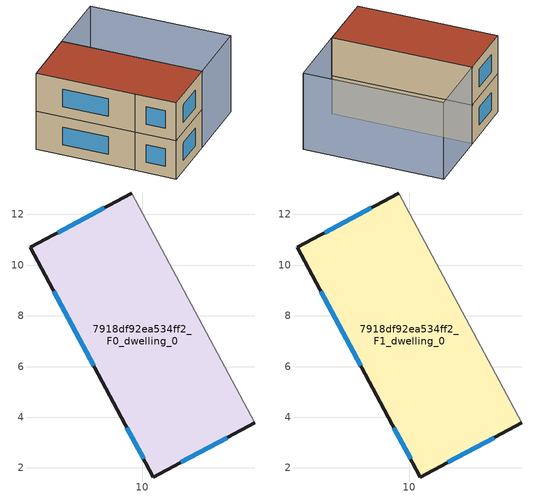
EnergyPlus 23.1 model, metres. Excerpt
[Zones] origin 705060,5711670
7918df92ea534ff2_F0_dwelling_0
 floor ground (EU_floor_Construction): 9.58,12.84 14.44,3.78 10.44,1.64 9,4.3 5.58,10.7 z0
 wall outside (EU_wall_Construction): 9.58,12.84 5.58,10.7 9,4.3 10.44,1.64 14.44,3.78 z0:3
 wall adiabatic (EU_wall_Construction): 14.44,3.78 9.58,12.84 z0:3
 window (EU_Window_Construction): 6.5,8.97 8.08,6.03 / 8.49,12.27 6.66,11.28 / 11.52,2.22 13.36,3.2 / 9.39,3.58 10.05,2.36 z0.81:2.19
7918df92ea534ff2_F1_dwelling_0
 floor to 7918df92ea534ff2_F0_dwelling_0 (EU_floor_Construction): 9.58,12.84 14.44,3.78 10.44,1.64 9,4.3 5.58,10.7 z3
 wall outside (EU_wall_Construction): 9.58,12.84 5.58,10.7 9,4.3 10.44,1.64 14.44,3.78 z3:6
 wall adiabatic (EU_wall_Construction): 14.44,3.78 9.58,12.84 z3:6
 window (EU_Window_Construction): 6.5,8.97 8.08,6.03 / 8.49,12.27 6.66,11.28 / 11.52,2.22 13.36,3.2 / 9.39,3.58 10.05,2.36 z3.81:5.19
 roof outside (EU_roof_Construction): 14.44,3.78 9.58,12.84 5.58,10.7 9,4.3 10.44,1.64 z6
shading: 14.44,3.77 9.58,12.84 / 9.58,12.84 14.05,15.24 / 14.05,15.24 18.91,6.16 / 18.91,6.16 14.44,3.77 z0:6
[Building]
EU S2 Campaign: North Axis=0; Terrain=City; Solar Distribution=FullExterior
[Site:Location]
London: Latitude=51.5; Longitude=-0.5; Time Zone=0; Elevation=25
[SizingPeriod:WeatherFileDays]
AnnualSizingPeriod: Begin Month=1; Begin Day of Month=1; End Month=12; End Day of Month=31; Day of Week for Start Day=Monday; Use Weather File Daylight Saving Period=No; Use Weather File Rain and Snow Indicators=No
[MATERIAL]
EU_InternalMass_Material: Roughness=MediumRough; Thickness=0.1; Conductivity=1; Density=1800; Specific Heat=900; Thermal Absorptance=0.9; Solar Absorptance=0.7; Visible Absorptance=0.7
[MATERIAL:NOMASS] Roughness=MediumRough; Thermal Absorptance=0.9; Solar Absorptance=0.7; Visible Absorptance=0.7
Name | Thermal Resistance
EU_wall_NoMass | 0.727863
EU_roof_NoMass | 0.773354
EU_floor_NoMass | 1.79329
[WINDOWMATERIAL:SIMPLEGLAZINGSYSTEM]
EU_Window_SimpleGlazing: UFactor=2.58614; Solar Heat Gain Coefficient=0.76; Visible Transmittance=0.76
[CONSTRUCTION]
EU_wall_Construction: EU_wall_NoMass
EU_roof_Construction: EU_roof_NoMass
EU_floor_Construction: EU_floor_NoMass
EU_Window_Construction: EU_Window_SimpleGlazing
EU_InternalMass_Construction: EU_InternalMass_Material
[ZONE] Type=1; Multiplier=1; Ceiling Height=autocalculate; Volume=140.032; Floor Area=autocalculate; Part of Total Floor Area=Yes
7918df92ea534ff2_F0_dwelling_0; 7918df92ea534ff2_F1_dwelling_0
[INTERNALMASS] Construction=EU_InternalMass_Construction; Surface Area=46.6774
Name | Zone or ZoneList
7918df92ea534ff2_F0_dwelling_0_EU_InternalMass | 7918df92ea534ff2_F0_dwelling_0
7918df92ea534ff2_F1_dwelling_0_EU_InternalMass | 7918df92ea534ff2_F1_dwelling_0
[OTHEREQUIPMENT] Fuel Type=Electricity; Design Level Calculation Method=Watts/Area; Power per Zone Floor Area=1; Fraction Latent=0; Fraction Radiant=0; Fraction Lost=0; Carbon Dioxide Generation Rate=0; EndUse Subcategory=EU_Step8_InternalGains
Name | Zone or ZoneList or Space or SpaceList | Schedule
EU_Step8_InternalGain_7918df92ea534ff2_F0_dwelling_0_f000 | 7918df92ea534ff2_F0_dwelling_0 | EU_Step8_GainSchedule_7918df92ea534ff2_F0_dwelling_0_f000
EU_Step8_InternalGain_7918df92ea534ff2_F1_dwelling_0_f000 | 7918df92ea534ff2_F1_dwelling_0 | EU_Step8_GainSchedule_7918df92ea534ff2_F1_dwelling_0_f000
[ZONEVENTILATION:DESIGNFLOWRATE] Schedule=EU_AlwaysOn; Design Flow Rate Calculation Method=AirChanges/Hour; Air Changes per Hour=0.484901; Ventilation Type=Natural; Fan Pressure Rise=0; Fan Total Efficiency=1; Constant Term Coefficient=1; Temperature Term Coefficient=0; Velocity Term Coefficient=0; Velocity Squared Term Coefficient=0; Minimum Indoor Temperature=-100; Maximum Indoor Temperature=100; Delta Temperature=-100; Minimum Outdoor Temperature=-100; Maximum Outdoor Temperature=100; Maximum Wind Speed=40
Name | Zone or ZoneList or Space or SpaceList
EU_ConstantAir_7918df92ea534ff2_F0_dwelling_0 | 7918df92ea534ff2_F0_dwelling_0
EU_ConstantAir_7918df92ea534ff2_F1_dwelling_0 | 7918df92ea534ff2_F1_dwelling_0
[HVACTEMPLATE:THERMOSTAT] Constant Heating Setpoint=20; Constant Cooling Setpoint=50
EU_HeatOnly_7918df92ea534ff2_F0_dwelling_0; EU_HeatOnly_7918df92ea534ff2_F1_dwelling_0
[HVACTEMPLATE:ZONE:IDEALLOADSAIRSYSTEM] System Availability Schedule=EU_AlwaysOn; Maximum Heating Supply Air Temperature=50; Minimum Cooling Supply Air Temperature=13; Maximum Heating Supply Air Humidity Ratio=0.0156; Minimum Cooling Supply Air Humidity Ratio=0.0077; Heating Limit=NoLimit; Cooling Limit=NoLimit; Heating Availability Schedule=EU_AlwaysOn; Cooling Availability Schedule=EU_CoolingOff; Dehumidification Control Type=ConstantSensibleHeatRatio; Cooling Sensible Heat Ratio=0.7; Dehumidification Setpoint=60; Humidification Control Type=None; Humidification Setpoint=30; Outdoor Air Method=None; Outdoor Air Flow Rate per Person=0.00944; Outdoor Air Flow Rate per Zone Floor Area=0; Outdoor Air Flow Rate per Zone=0; Demand Controlled Ventilation Type=None; Outdoor Air Economizer Type=NoEconomizer; Heat Recovery Type=None; Sensible Heat Recovery Effectiveness=0.7; Latent Heat Recovery Effectiveness=0.65
Name | Template Thermostat
7918df92ea534ff2_F0_dwelling_0 | EU_HeatOnly_7918df92ea534ff2_F0_dwelling_0
7918df92ea534ff2_F1_dwelling_0 | EU_HeatOnly_7918df92ea534ff2_F1_dwelling_0
[SIZING:ZONE] Zone Cooling Design Supply Air Temperature Input Method=SupplyAirTemperature; Zone Cooling Design Supply Air Temperature=13; Zone Heating Design Supply Air Temperature Input Method=SupplyAirTemperature; Zone Heating Design Supply Air Temperature=50; Zone Cooling Design Supply Air Humidity Ratio=0.008; Zone Heating Design Supply Air Humidity Ratio=0.008; Cooling Design Air Flow Method=DesignDay; Cooling Design Air Flow Rate=0; Cooling Minimum Air Flow per Zone Floor Area=0.000762; Cooling Minimum Air Flow=0; Cooling Minimum Air Flow Fraction=0.2; Heating Design Air Flow Method=DesignDay; Heating Design Air Flow Rate=0; Heating Maximum Air Flow per Zone Floor Area=0.002032; Heating Maximum Air Flow=0.141576; Heating Maximum Air Flow Fraction=0.3; Account for Dedicated Outdoor Air System=No; Dedicated Outdoor Air System Control Strategy=NeutralSupplyAir; Dedicated Outdoor Air Low Setpoint Temperature for Design=autosize; Dedicated Outdoor Air High Setpoint Temperature for Design=autosize; Zone Load Sizing Method=Sensible Load Only No Latent Load; Zone Latent Cooling Design Supply Air Humidity Ratio Input Method=HumidityRatioDifference; Zone Cooling Design Supply Air Humidity Ratio Difference=0.005; Zone Latent Heating Design Supply Air Humidity Ratio Input Method=HumidityRatioDifference; Zone Humidification Design Supply Air Humidity Ratio Difference=0.005
7918df92ea534ff2_F0_dwelling_0; 7918df92ea534ff2_F1_dwelling_0
[SCHEDULE:CONSTANT]
Name | Hourly Value
EU_AlwaysOn | 1
EU_CoolingOff | 0
[SCHEDULE:FILE] Column Number=1; Rows to Skip at Top=0; Number of Hours of Data=8760; Column Separator=Comma; Interpolate to Timestep=No; Minutes per Item=60; Adjust Schedule for Daylight Savings=Yes
Name | File
EU_Step8_GainSchedule_7918df92ea534ff2_F0_dwelling_0_f000 | ../../schedules/7918df92ea534ff2/7918df92ea534ff2_F0_dwelling_0_f000_gain.csv
EU_Step8_GainSchedule_7918df92ea534ff2_F1_dwelling_0_f000 | ../../schedules/7918df92ea534ff2/7918df92ea534ff2_F1_dwelling_0_f000_gain.csv
